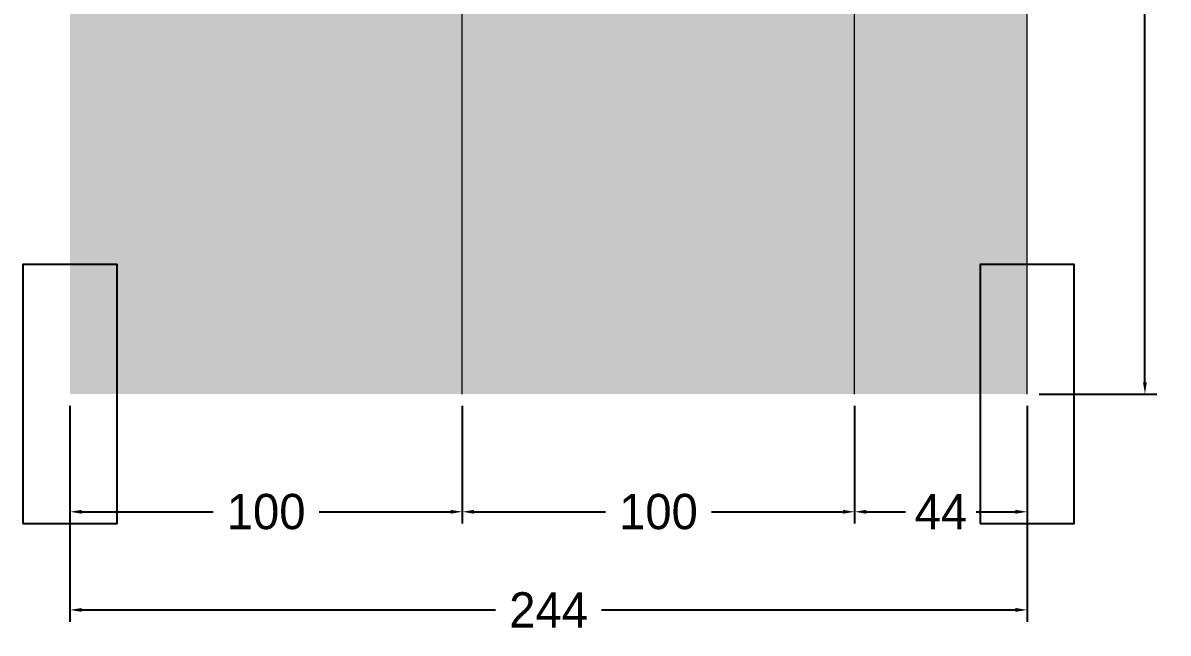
# Model space of a CAD drawing. Extents: x -10500 to 280, y -61 to 277.
# Drawn here: x -12 to 279.9, y -60.9 to 94.6 of the extents above; entities that cross this region are included whole.
import ezdxf

# ---------------------------------------------------------------- set-up
doc = ezdxf.new("R2010")
doc.units = 0
for name, color, linetype in [('Hachura', 251, 'Continuous'), ('Painéis', 200, 'Continuous'), ('Pilares', 7, 'Continuous')]:
    doc.layers.add(name, color=color, linetype=linetype)
doc.dimstyles.new('COTA PAINEL-50', dxfattribs={"dimtxt": 9, "dimasz": 3, "dimexe": 3, "dimexo": 3, "dimgap": 3, "dimtad": 1, "dimdec": 1, "dimcen": 2.5, "dimclrd": 4, "dimclre": 4, "dimclrt": 240, "dimazin": 3, "dimtfac": 1, "dimtmove": 0, "dimatfit": 3})

# ---------------------------------------------------------------- blocks, each defined once
blk = doc.blocks.new('_CLOSEDFILLED')
at = {"color": 0, "linetype": 'BYBLOCK'}
blk.add_solid([(-1, 0.164), (0, 0), (-1, -0.164)], dxfattribs=at)
blk = doc.blocks.new('*D1')
at = {"color": 4}
for p, q in [((0, -3), (0, -33)), ((100, -3), (100, -33)), ((3, -30), (36.5, -30)), ((63.5, -30), (97, -30))]:
    blk.add_line(p, q, dxfattribs=at)
at = {"layer": 'Defpoints'}
for p in [(0, 0), (100, 0), (0, -30)]:
    blk.add_point(p, dxfattribs=at)
at = {"layer": 'Painéis', "color": 4, "xscale": 3, "yscale": 3, "rotation": 180}
blk.add_blockref('_CLOSEDFILLED', (0, -30), dxfattribs=at)
at = {"layer": 'Painéis', "color": 4, "xscale": 3, "yscale": 3}
blk.add_blockref('_CLOSEDFILLED', (100, -30), dxfattribs=at)
at = {"layer": 'Painéis', "color": 240, "insert": (50, -30), "char_height": 9, "attachment_point": 5}
blk.add_mtext('100', dxfattribs=at)
blk = doc.blocks.new('*D2')
at = {"color": 4}
for p, q in [((100, -3), (100, -33)), ((200, -3), (200, -33)), ((103, -30), (136.5, -30)), ((163.5, -30), (197, -30))]:
    blk.add_line(p, q, dxfattribs=at)
at = {"layer": 'Defpoints'}
for p in [(100, 0), (200, 0), (100, -30)]:
    blk.add_point(p, dxfattribs=at)
at = {"layer": 'Painéis', "color": 4, "xscale": 3, "yscale": 3, "rotation": 180}
blk.add_blockref('_CLOSEDFILLED', (100, -30), dxfattribs=at)
at = {"layer": 'Painéis', "color": 4, "xscale": 3, "yscale": 3}
blk.add_blockref('_CLOSEDFILLED', (200, -30), dxfattribs=at)
at = {"layer": 'Painéis', "color": 240, "insert": (150, -30), "char_height": 9, "attachment_point": 5}
blk.add_mtext('100', dxfattribs=at)
blk = doc.blocks.new('*D3')
at = {"color": 4}
for p, q in [((200, -3), (200, -33)), ((244, -3), (244, -33)), ((203, -30), (213, -30)), ((231, -30), (241, -30))]:
    blk.add_line(p, q, dxfattribs=at)
at = {"layer": 'Defpoints'}
for p in [(200, 0), (244, 0), (200, -30)]:
    blk.add_point(p, dxfattribs=at)
at = {"layer": 'Painéis', "color": 4, "xscale": 3, "yscale": 3, "rotation": 180}
blk.add_blockref('_CLOSEDFILLED', (200, -30), dxfattribs=at)
at = {"layer": 'Painéis', "color": 4, "xscale": 3, "yscale": 3}
blk.add_blockref('_CLOSEDFILLED', (244, -30), dxfattribs=at)
at = {"layer": 'Painéis', "color": 240, "insert": (222, -30), "char_height": 9, "attachment_point": 5}
blk.add_mtext('44', dxfattribs=at)
blk = doc.blocks.new('*D4')
at = {"color": 4}
for p, q in [((0, -3), (0, -58)), ((244, -3), (244, -58)), ((3, -55), (108.5, -55)), ((135.5, -55), (241, -55))]:
    blk.add_line(p, q, dxfattribs=at)
at = {"layer": 'Defpoints'}
for p in [(0, 0), (244, 0), (0, -55)]:
    blk.add_point(p, dxfattribs=at)
at = {"layer": 'Painéis', "color": 4, "xscale": 3, "yscale": 3, "rotation": 180}
blk.add_blockref('_CLOSEDFILLED', (0, -55), dxfattribs=at)
at = {"layer": 'Painéis', "color": 4, "xscale": 3, "yscale": 3}
blk.add_blockref('_CLOSEDFILLED', (244, -55), dxfattribs=at)
at = {"layer": 'Painéis', "color": 240, "insert": (122, -55), "char_height": 9, "attachment_point": 5}
blk.add_mtext('244', dxfattribs=at)
blk = doc.blocks.new('*D5')
at = {"color": 4}
for p, q in [((247, 244), (277, 244)), ((274, 135.5), (274, 241)), ((274, 3), (274, 108.5)), ((247, 0), (277, 0))]:
    blk.add_line(p, q, dxfattribs=at)
at = {"layer": 'Defpoints'}
for p in [(244, 244), (244, 0), (274, 0)]:
    blk.add_point(p, dxfattribs=at)
at = {"layer": 'Painéis', "color": 4, "xscale": 3, "yscale": 3}
for p, rotation in [((274, 244), 90), ((274, 0), 270)]:
    blk.add_blockref('_CLOSEDFILLED', p, dxfattribs=dict(at, rotation=rotation))
at = {"layer": 'Painéis', "color": 240, "insert": (274, 122), "char_height": 9, "attachment_point": 5, "rotation": 90}
blk.add_mtext('244', dxfattribs=at)
blk = doc.blocks.new('*D6')
at = {"color": 4}
for p, q in [((0, -3), (0, -33)), ((100, -3), (100, -33)), ((3, -30), (36.5, -30)), ((63.5, -30), (97, -30))]:
    blk.add_line(p, q, dxfattribs=at)
at = {"layer": 'Defpoints'}
for p in [(0, 0), (100, 0), (0, -30)]:
    blk.add_point(p, dxfattribs=at)
at = {"layer": 'Painéis', "color": 4, "xscale": 3, "yscale": 3, "rotation": 180}
blk.add_blockref('_CLOSEDFILLED', (0, -30), dxfattribs=at)
at = {"layer": 'Painéis', "color": 4, "xscale": 3, "yscale": 3}
blk.add_blockref('_CLOSEDFILLED', (100, -30), dxfattribs=at)
at = {"layer": 'Painéis', "color": 240, "insert": (50, -30), "char_height": 9, "attachment_point": 5}
blk.add_mtext('100', dxfattribs=at)
blk = doc.blocks.new('*D7')
at = {"color": 4}
for p, q in [((100, -3), (100, -33)), ((200, -3), (200, -33)), ((103, -30), (136.5, -30)), ((163.5, -30), (197, -30))]:
    blk.add_line(p, q, dxfattribs=at)
at = {"layer": 'Defpoints'}
for p in [(100, 0), (200, 0), (100, -30)]:
    blk.add_point(p, dxfattribs=at)
at = {"layer": 'Painéis', "color": 4, "xscale": 3, "yscale": 3, "rotation": 180}
blk.add_blockref('_CLOSEDFILLED', (100, -30), dxfattribs=at)
at = {"layer": 'Painéis', "color": 4, "xscale": 3, "yscale": 3}
blk.add_blockref('_CLOSEDFILLED', (200, -30), dxfattribs=at)
at = {"layer": 'Painéis', "color": 240, "insert": (150, -30), "char_height": 9, "attachment_point": 5}
blk.add_mtext('100', dxfattribs=at)
blk = doc.blocks.new('*D8')
at = {"color": 4}
for p, q in [((200, -3), (200, -33)), ((244, -3), (244, -33)), ((203, -30), (213, -30)), ((231, -30), (241, -30))]:
    blk.add_line(p, q, dxfattribs=at)
at = {"layer": 'Defpoints'}
for p in [(200, 0), (244, 0), (200, -30)]:
    blk.add_point(p, dxfattribs=at)
at = {"layer": 'Painéis', "color": 4, "xscale": 3, "yscale": 3, "rotation": 180}
blk.add_blockref('_CLOSEDFILLED', (200, -30), dxfattribs=at)
at = {"layer": 'Painéis', "color": 4, "xscale": 3, "yscale": 3}
blk.add_blockref('_CLOSEDFILLED', (244, -30), dxfattribs=at)
at = {"layer": 'Painéis', "color": 240, "insert": (222, -30), "char_height": 9, "attachment_point": 5}
blk.add_mtext('44', dxfattribs=at)
blk = doc.blocks.new('*D9')
at = {"color": 4}
for p, q in [((0, -3), (0, -58)), ((244, -3), (244, -58)), ((3, -55), (108.5, -55)), ((135.5, -55), (241, -55))]:
    blk.add_line(p, q, dxfattribs=at)
at = {"layer": 'Defpoints'}
for p in [(0, 0), (244, 0), (0, -55)]:
    blk.add_point(p, dxfattribs=at)
at = {"layer": 'Painéis', "color": 4, "xscale": 3, "yscale": 3, "rotation": 180}
blk.add_blockref('_CLOSEDFILLED', (0, -55), dxfattribs=at)
at = {"layer": 'Painéis', "color": 4, "xscale": 3, "yscale": 3}
blk.add_blockref('_CLOSEDFILLED', (244, -55), dxfattribs=at)
at = {"layer": 'Painéis', "color": 240, "insert": (122, -55), "char_height": 9, "attachment_point": 5}
blk.add_mtext('244', dxfattribs=at)
blk = doc.blocks.new('*D10')
at = {"color": 4}
for p, q in [((247, 244), (277, 244)), ((274, 135.5), (274, 241)), ((274, 3), (274, 108.5)), ((247, 0), (277, 0))]:
    blk.add_line(p, q, dxfattribs=at)
at = {"layer": 'Defpoints'}
for p in [(244, 244), (244, 0), (274, 0)]:
    blk.add_point(p, dxfattribs=at)
at = {"layer": 'Painéis', "color": 4, "xscale": 3, "yscale": 3}
for p, rotation in [((274, 244), 90), ((274, 0), 270)]:
    blk.add_blockref('_CLOSEDFILLED', p, dxfattribs=dict(at, rotation=rotation))
at = {"layer": 'Painéis', "color": 240, "insert": (274, 122), "char_height": 9, "attachment_point": 5, "rotation": 90}
blk.add_mtext('244', dxfattribs=at)
blk = doc.blocks.new('*D11')
at = {"color": 4}
for p, q in [((0, -3), (0, -33)), ((100, -3), (100, -33)), ((3, -30), (36.5, -30)), ((63.5, -30), (97, -30))]:
    blk.add_line(p, q, dxfattribs=at)
at = {"layer": 'Defpoints'}
for p in [(0, 0), (100, 0), (0, -30)]:
    blk.add_point(p, dxfattribs=at)
at = {"layer": 'Painéis', "color": 4, "xscale": 3, "yscale": 3, "rotation": 180}
blk.add_blockref('_CLOSEDFILLED', (0, -30), dxfattribs=at)
at = {"layer": 'Painéis', "color": 4, "xscale": 3, "yscale": 3}
blk.add_blockref('_CLOSEDFILLED', (100, -30), dxfattribs=at)
at = {"layer": 'Painéis', "color": 240, "insert": (50, -30), "char_height": 9, "attachment_point": 5}
blk.add_mtext('100', dxfattribs=at)
blk = doc.blocks.new('*D12')
at = {"color": 4}
for p, q in [((100, -3), (100, -33)), ((200, -3), (200, -33)), ((103, -30), (136.5, -30)), ((163.5, -30), (197, -30))]:
    blk.add_line(p, q, dxfattribs=at)
at = {"layer": 'Defpoints'}
for p in [(100, 0), (200, 0), (100, -30)]:
    blk.add_point(p, dxfattribs=at)
at = {"layer": 'Painéis', "color": 4, "xscale": 3, "yscale": 3, "rotation": 180}
blk.add_blockref('_CLOSEDFILLED', (100, -30), dxfattribs=at)
at = {"layer": 'Painéis', "color": 4, "xscale": 3, "yscale": 3}
blk.add_blockref('_CLOSEDFILLED', (200, -30), dxfattribs=at)
at = {"layer": 'Painéis', "color": 240, "insert": (150, -30), "char_height": 9, "attachment_point": 5}
blk.add_mtext('100', dxfattribs=at)
blk = doc.blocks.new('*D13')
at = {"color": 4}
for p, q in [((200, -3), (200, -33)), ((244, -3), (244, -33)), ((203, -30), (213, -30)), ((231, -30), (241, -30))]:
    blk.add_line(p, q, dxfattribs=at)
at = {"layer": 'Defpoints'}
for p in [(200, 0), (244, 0), (200, -30)]:
    blk.add_point(p, dxfattribs=at)
at = {"layer": 'Painéis', "color": 4, "xscale": 3, "yscale": 3, "rotation": 180}
blk.add_blockref('_CLOSEDFILLED', (200, -30), dxfattribs=at)
at = {"layer": 'Painéis', "color": 4, "xscale": 3, "yscale": 3}
blk.add_blockref('_CLOSEDFILLED', (244, -30), dxfattribs=at)
at = {"layer": 'Painéis', "color": 240, "insert": (222, -30), "char_height": 9, "attachment_point": 5}
blk.add_mtext('44', dxfattribs=at)
blk = doc.blocks.new('*D14')
at = {"color": 4}
for p, q in [((0, -3), (0, -58)), ((244, -3), (244, -58)), ((3, -55), (108.5, -55)), ((135.5, -55), (241, -55))]:
    blk.add_line(p, q, dxfattribs=at)
at = {"layer": 'Defpoints'}
for p in [(0, 0), (244, 0), (0, -55)]:
    blk.add_point(p, dxfattribs=at)
at = {"layer": 'Painéis', "color": 4, "xscale": 3, "yscale": 3, "rotation": 180}
blk.add_blockref('_CLOSEDFILLED', (0, -55), dxfattribs=at)
at = {"layer": 'Painéis', "color": 4, "xscale": 3, "yscale": 3}
blk.add_blockref('_CLOSEDFILLED', (244, -55), dxfattribs=at)
at = {"layer": 'Painéis', "color": 240, "insert": (122, -55), "char_height": 9, "attachment_point": 5}
blk.add_mtext('244', dxfattribs=at)
blk = doc.blocks.new('*D15')
at = {"color": 4}
for p, q in [((247, 244), (277, 244)), ((274, 135.5), (274, 241)), ((274, 3), (274, 108.5)), ((247, 0), (277, 0))]:
    blk.add_line(p, q, dxfattribs=at)
at = {"layer": 'Defpoints'}
for p in [(244, 244), (244, 0), (274, 0)]:
    blk.add_point(p, dxfattribs=at)
at = {"layer": 'Painéis', "color": 4, "xscale": 3, "yscale": 3}
for p, rotation in [((274, 244), 90), ((274, 0), 270)]:
    blk.add_blockref('_CLOSEDFILLED', p, dxfattribs=dict(at, rotation=rotation))
at = {"layer": 'Painéis', "color": 240, "insert": (274, 122), "char_height": 9, "attachment_point": 5, "rotation": 90}
blk.add_mtext('244', dxfattribs=at)
blk = doc.blocks.new('*D16')
at = {"color": 4}
for p, q in [((0, -3), (0, -33)), ((100, -3), (100, -33)), ((3, -30), (36.5, -30)), ((63.5, -30), (97, -30))]:
    blk.add_line(p, q, dxfattribs=at)
at = {"layer": 'Defpoints'}
for p in [(0, 0), (100, 0), (0, -30)]:
    blk.add_point(p, dxfattribs=at)
at = {"layer": 'Painéis', "color": 4, "xscale": 3, "yscale": 3, "rotation": 180}
blk.add_blockref('_CLOSEDFILLED', (0, -30), dxfattribs=at)
at = {"layer": 'Painéis', "color": 4, "xscale": 3, "yscale": 3}
blk.add_blockref('_CLOSEDFILLED', (100, -30), dxfattribs=at)
at = {"layer": 'Painéis', "color": 240, "insert": (50, -30), "char_height": 9, "attachment_point": 5}
blk.add_mtext('100', dxfattribs=at)
blk = doc.blocks.new('*D17')
at = {"color": 4}
for p, q in [((100, -3), (100, -33)), ((200, -3), (200, -33)), ((103, -30), (136.5, -30)), ((163.5, -30), (197, -30))]:
    blk.add_line(p, q, dxfattribs=at)
at = {"layer": 'Defpoints'}
for p in [(100, 0), (200, 0), (100, -30)]:
    blk.add_point(p, dxfattribs=at)
at = {"layer": 'Painéis', "color": 4, "xscale": 3, "yscale": 3, "rotation": 180}
blk.add_blockref('_CLOSEDFILLED', (100, -30), dxfattribs=at)
at = {"layer": 'Painéis', "color": 4, "xscale": 3, "yscale": 3}
blk.add_blockref('_CLOSEDFILLED', (200, -30), dxfattribs=at)
at = {"layer": 'Painéis', "color": 240, "insert": (150, -30), "char_height": 9, "attachment_point": 5}
blk.add_mtext('100', dxfattribs=at)
blk = doc.blocks.new('*D18')
at = {"color": 4}
for p, q in [((200, -3), (200, -33)), ((244, -3), (244, -33)), ((203, -30), (213, -30)), ((231, -30), (241, -30))]:
    blk.add_line(p, q, dxfattribs=at)
at = {"layer": 'Defpoints'}
for p in [(200, 0), (244, 0), (200, -30)]:
    blk.add_point(p, dxfattribs=at)
at = {"layer": 'Painéis', "color": 4, "xscale": 3, "yscale": 3, "rotation": 180}
blk.add_blockref('_CLOSEDFILLED', (200, -30), dxfattribs=at)
at = {"layer": 'Painéis', "color": 4, "xscale": 3, "yscale": 3}
blk.add_blockref('_CLOSEDFILLED', (244, -30), dxfattribs=at)
at = {"layer": 'Painéis', "color": 240, "insert": (222, -30), "char_height": 9, "attachment_point": 5}
blk.add_mtext('44', dxfattribs=at)
blk = doc.blocks.new('*D19')
at = {"color": 4}
for p, q in [((0, -3), (0, -58)), ((244, -3), (244, -58)), ((3, -55), (108.5, -55)), ((135.5, -55), (241, -55))]:
    blk.add_line(p, q, dxfattribs=at)
at = {"layer": 'Defpoints'}
for p in [(0, 0), (244, 0), (0, -55)]:
    blk.add_point(p, dxfattribs=at)
at = {"layer": 'Painéis', "color": 4, "xscale": 3, "yscale": 3, "rotation": 180}
blk.add_blockref('_CLOSEDFILLED', (0, -55), dxfattribs=at)
at = {"layer": 'Painéis', "color": 4, "xscale": 3, "yscale": 3}
blk.add_blockref('_CLOSEDFILLED', (244, -55), dxfattribs=at)
at = {"layer": 'Painéis', "color": 240, "insert": (122, -55), "char_height": 9, "attachment_point": 5}
blk.add_mtext('244', dxfattribs=at)
blk = doc.blocks.new('*D20')
at = {"color": 4}
for p, q in [((247, 244), (277, 244)), ((274, 135.5), (274, 241)), ((274, 3), (274, 108.5)), ((247, 0), (277, 0))]:
    blk.add_line(p, q, dxfattribs=at)
at = {"layer": 'Defpoints'}
for p in [(244, 244), (244, 0), (274, 0)]:
    blk.add_point(p, dxfattribs=at)
at = {"layer": 'Painéis', "color": 4, "xscale": 3, "yscale": 3}
for p, rotation in [((274, 244), 90), ((274, 0), 270)]:
    blk.add_blockref('_CLOSEDFILLED', p, dxfattribs=dict(at, rotation=rotation))
at = {"layer": 'Painéis', "color": 240, "insert": (274, 122), "char_height": 9, "attachment_point": 5, "rotation": 90}
blk.add_mtext('244', dxfattribs=at)
blk = doc.blocks.new('*D21')
at = {"color": 4}
for p, q in [((0, -3), (0, -33)), ((100, -3), (100, -33)), ((3, -30), (36.5, -30)), ((63.5, -30), (97, -30))]:
    blk.add_line(p, q, dxfattribs=at)
at = {"layer": 'Defpoints'}
for p in [(0, 0), (100, 0), (0, -30)]:
    blk.add_point(p, dxfattribs=at)
at = {"layer": 'Painéis', "color": 4, "xscale": 3, "yscale": 3, "rotation": 180}
blk.add_blockref('_CLOSEDFILLED', (0, -30), dxfattribs=at)
at = {"layer": 'Painéis', "color": 4, "xscale": 3, "yscale": 3}
blk.add_blockref('_CLOSEDFILLED', (100, -30), dxfattribs=at)
at = {"layer": 'Painéis', "color": 240, "insert": (50, -30), "char_height": 9, "attachment_point": 5}
blk.add_mtext('100', dxfattribs=at)
blk = doc.blocks.new('*D22')
at = {"color": 4}
for p, q in [((100, -3), (100, -33)), ((200, -3), (200, -33)), ((103, -30), (136.5, -30)), ((163.5, -30), (197, -30))]:
    blk.add_line(p, q, dxfattribs=at)
at = {"layer": 'Defpoints'}
for p in [(100, 0), (200, 0), (100, -30)]:
    blk.add_point(p, dxfattribs=at)
at = {"layer": 'Painéis', "color": 4, "xscale": 3, "yscale": 3, "rotation": 180}
blk.add_blockref('_CLOSEDFILLED', (100, -30), dxfattribs=at)
at = {"layer": 'Painéis', "color": 4, "xscale": 3, "yscale": 3}
blk.add_blockref('_CLOSEDFILLED', (200, -30), dxfattribs=at)
at = {"layer": 'Painéis', "color": 240, "insert": (150, -30), "char_height": 9, "attachment_point": 5}
blk.add_mtext('100', dxfattribs=at)
blk = doc.blocks.new('*D23')
at = {"color": 4}
for p, q in [((200, -3), (200, -33)), ((244, -3), (244, -33)), ((203, -30), (213, -30)), ((231, -30), (241, -30))]:
    blk.add_line(p, q, dxfattribs=at)
at = {"layer": 'Defpoints'}
for p in [(200, 0), (244, 0), (200, -30)]:
    blk.add_point(p, dxfattribs=at)
at = {"layer": 'Painéis', "color": 4, "xscale": 3, "yscale": 3, "rotation": 180}
blk.add_blockref('_CLOSEDFILLED', (200, -30), dxfattribs=at)
at = {"layer": 'Painéis', "color": 4, "xscale": 3, "yscale": 3}
blk.add_blockref('_CLOSEDFILLED', (244, -30), dxfattribs=at)
at = {"layer": 'Painéis', "color": 240, "insert": (222, -30), "char_height": 9, "attachment_point": 5}
blk.add_mtext('44', dxfattribs=at)
blk = doc.blocks.new('*D24')
at = {"color": 4}
for p, q in [((0, -3), (0, -58)), ((244, -3), (244, -58)), ((3, -55), (108.5, -55)), ((135.5, -55), (241, -55))]:
    blk.add_line(p, q, dxfattribs=at)
at = {"layer": 'Defpoints'}
for p in [(0, 0), (244, 0), (0, -55)]:
    blk.add_point(p, dxfattribs=at)
at = {"layer": 'Painéis', "color": 4, "xscale": 3, "yscale": 3, "rotation": 180}
blk.add_blockref('_CLOSEDFILLED', (0, -55), dxfattribs=at)
at = {"layer": 'Painéis', "color": 4, "xscale": 3, "yscale": 3}
blk.add_blockref('_CLOSEDFILLED', (244, -55), dxfattribs=at)
at = {"layer": 'Painéis', "color": 240, "insert": (122, -55), "char_height": 9, "attachment_point": 5}
blk.add_mtext('244', dxfattribs=at)
blk = doc.blocks.new('*D25')
at = {"color": 4}
for p, q in [((247, 244), (277, 244)), ((274, 135.5), (274, 241)), ((274, 3), (274, 108.5)), ((247, 0), (277, 0))]:
    blk.add_line(p, q, dxfattribs=at)
at = {"layer": 'Defpoints'}
for p in [(244, 244), (244, 0), (274, 0)]:
    blk.add_point(p, dxfattribs=at)
at = {"layer": 'Painéis', "color": 4, "xscale": 3, "yscale": 3}
for p, rotation in [((274, 244), 90), ((274, 0), 270)]:
    blk.add_blockref('_CLOSEDFILLED', p, dxfattribs=dict(at, rotation=rotation))
at = {"layer": 'Painéis', "color": 240, "insert": (274, 122), "char_height": 9, "attachment_point": 5, "rotation": 90}
blk.add_mtext('244', dxfattribs=at)
blk = doc.blocks.new('*D26')
at = {"color": 4}
for p, q in [((0, -3), (0, -33)), ((100, -3), (100, -33)), ((3, -30), (36.5, -30)), ((63.5, -30), (97, -30))]:
    blk.add_line(p, q, dxfattribs=at)
at = {"layer": 'Defpoints'}
for p in [(0, 0), (100, 0), (0, -30)]:
    blk.add_point(p, dxfattribs=at)
at = {"layer": 'Painéis', "color": 4, "xscale": 3, "yscale": 3, "rotation": 180}
blk.add_blockref('_CLOSEDFILLED', (0, -30), dxfattribs=at)
at = {"layer": 'Painéis', "color": 4, "xscale": 3, "yscale": 3}
blk.add_blockref('_CLOSEDFILLED', (100, -30), dxfattribs=at)
at = {"layer": 'Painéis', "color": 240, "insert": (50, -30), "char_height": 9, "attachment_point": 5}
blk.add_mtext('100', dxfattribs=at)
blk = doc.blocks.new('*D27')
at = {"color": 4}
for p, q in [((100, -3), (100, -33)), ((200, -3), (200, -33)), ((103, -30), (136.5, -30)), ((163.5, -30), (197, -30))]:
    blk.add_line(p, q, dxfattribs=at)
at = {"layer": 'Defpoints'}
for p in [(100, 0), (200, 0), (100, -30)]:
    blk.add_point(p, dxfattribs=at)
at = {"layer": 'Painéis', "color": 4, "xscale": 3, "yscale": 3, "rotation": 180}
blk.add_blockref('_CLOSEDFILLED', (100, -30), dxfattribs=at)
at = {"layer": 'Painéis', "color": 4, "xscale": 3, "yscale": 3}
blk.add_blockref('_CLOSEDFILLED', (200, -30), dxfattribs=at)
at = {"layer": 'Painéis', "color": 240, "insert": (150, -30), "char_height": 9, "attachment_point": 5}
blk.add_mtext('100', dxfattribs=at)
blk = doc.blocks.new('*D28')
at = {"color": 4}
for p, q in [((200, -3), (200, -33)), ((244, -3), (244, -33)), ((203, -30), (213, -30)), ((231, -30), (241, -30))]:
    blk.add_line(p, q, dxfattribs=at)
at = {"layer": 'Defpoints'}
for p in [(200, 0), (244, 0), (200, -30)]:
    blk.add_point(p, dxfattribs=at)
at = {"layer": 'Painéis', "color": 4, "xscale": 3, "yscale": 3, "rotation": 180}
blk.add_blockref('_CLOSEDFILLED', (200, -30), dxfattribs=at)
at = {"layer": 'Painéis', "color": 4, "xscale": 3, "yscale": 3}
blk.add_blockref('_CLOSEDFILLED', (244, -30), dxfattribs=at)
at = {"layer": 'Painéis', "color": 240, "insert": (222, -30), "char_height": 9, "attachment_point": 5}
blk.add_mtext('44', dxfattribs=at)
blk = doc.blocks.new('*D29')
at = {"color": 4}
for p, q in [((0, -3), (0, -58)), ((244, -3), (244, -58)), ((3, -55), (108.5, -55)), ((135.5, -55), (241, -55))]:
    blk.add_line(p, q, dxfattribs=at)
at = {"layer": 'Defpoints'}
for p in [(0, 0), (244, 0), (0, -55)]:
    blk.add_point(p, dxfattribs=at)
at = {"layer": 'Painéis', "color": 4, "xscale": 3, "yscale": 3, "rotation": 180}
blk.add_blockref('_CLOSEDFILLED', (0, -55), dxfattribs=at)
at = {"layer": 'Painéis', "color": 4, "xscale": 3, "yscale": 3}
blk.add_blockref('_CLOSEDFILLED', (244, -55), dxfattribs=at)
at = {"layer": 'Painéis', "color": 240, "insert": (122, -55), "char_height": 9, "attachment_point": 5}
blk.add_mtext('244', dxfattribs=at)
blk = doc.blocks.new('*D30')
at = {"color": 4}
for p, q in [((247, 244), (277, 244)), ((274, 135.5), (274, 241)), ((274, 3), (274, 108.5)), ((247, 0), (277, 0))]:
    blk.add_line(p, q, dxfattribs=at)
at = {"layer": 'Defpoints'}
for p in [(244, 244), (244, 0), (274, 0)]:
    blk.add_point(p, dxfattribs=at)
at = {"layer": 'Painéis', "color": 4, "xscale": 3, "yscale": 3}
for p, rotation in [((274, 244), 90), ((274, 0), 270)]:
    blk.add_blockref('_CLOSEDFILLED', p, dxfattribs=dict(at, rotation=rotation))
at = {"layer": 'Painéis', "color": 240, "insert": (274, 122), "char_height": 9, "attachment_point": 5, "rotation": 90}
blk.add_mtext('244', dxfattribs=at)
blk = doc.blocks.new('*D31')
at = {"color": 4}
for p, q in [((0, -3), (0, -33)), ((100, -3), (100, -33)), ((3, -30), (36.5, -30)), ((63.5, -30), (97, -30))]:
    blk.add_line(p, q, dxfattribs=at)
at = {"layer": 'Defpoints'}
for p in [(0, 0), (100, 0), (0, -30)]:
    blk.add_point(p, dxfattribs=at)
at = {"layer": 'Painéis', "color": 4, "xscale": 3, "yscale": 3, "rotation": 180}
blk.add_blockref('_CLOSEDFILLED', (0, -30), dxfattribs=at)
at = {"layer": 'Painéis', "color": 4, "xscale": 3, "yscale": 3}
blk.add_blockref('_CLOSEDFILLED', (100, -30), dxfattribs=at)
at = {"layer": 'Painéis', "color": 240, "insert": (50, -30), "char_height": 9, "attachment_point": 5}
blk.add_mtext('100', dxfattribs=at)
blk = doc.blocks.new('*D32')
at = {"color": 4}
for p, q in [((100, -3), (100, -33)), ((200, -3), (200, -33)), ((103, -30), (136.5, -30)), ((163.5, -30), (197, -30))]:
    blk.add_line(p, q, dxfattribs=at)
at = {"layer": 'Defpoints'}
for p in [(100, 0), (200, 0), (100, -30)]:
    blk.add_point(p, dxfattribs=at)
at = {"layer": 'Painéis', "color": 4, "xscale": 3, "yscale": 3, "rotation": 180}
blk.add_blockref('_CLOSEDFILLED', (100, -30), dxfattribs=at)
at = {"layer": 'Painéis', "color": 4, "xscale": 3, "yscale": 3}
blk.add_blockref('_CLOSEDFILLED', (200, -30), dxfattribs=at)
at = {"layer": 'Painéis', "color": 240, "insert": (150, -30), "char_height": 9, "attachment_point": 5}
blk.add_mtext('100', dxfattribs=at)
blk = doc.blocks.new('*D33')
at = {"color": 4}
for p, q in [((200, -3), (200, -33)), ((244, -3), (244, -33)), ((203, -30), (213, -30)), ((231, -30), (241, -30))]:
    blk.add_line(p, q, dxfattribs=at)
at = {"layer": 'Defpoints'}
for p in [(200, 0), (244, 0), (200, -30)]:
    blk.add_point(p, dxfattribs=at)
at = {"layer": 'Painéis', "color": 4, "xscale": 3, "yscale": 3, "rotation": 180}
blk.add_blockref('_CLOSEDFILLED', (200, -30), dxfattribs=at)
at = {"layer": 'Painéis', "color": 4, "xscale": 3, "yscale": 3}
blk.add_blockref('_CLOSEDFILLED', (244, -30), dxfattribs=at)
at = {"layer": 'Painéis', "color": 240, "insert": (222, -30), "char_height": 9, "attachment_point": 5}
blk.add_mtext('44', dxfattribs=at)
blk = doc.blocks.new('*D34')
at = {"color": 4}
for p, q in [((0, -3), (0, -58)), ((244, -3), (244, -58)), ((3, -55), (108.5, -55)), ((135.5, -55), (241, -55))]:
    blk.add_line(p, q, dxfattribs=at)
at = {"layer": 'Defpoints'}
for p in [(0, 0), (244, 0), (0, -55)]:
    blk.add_point(p, dxfattribs=at)
at = {"layer": 'Painéis', "color": 4, "xscale": 3, "yscale": 3, "rotation": 180}
blk.add_blockref('_CLOSEDFILLED', (0, -55), dxfattribs=at)
at = {"layer": 'Painéis', "color": 4, "xscale": 3, "yscale": 3}
blk.add_blockref('_CLOSEDFILLED', (244, -55), dxfattribs=at)
at = {"layer": 'Painéis', "color": 240, "insert": (122, -55), "char_height": 9, "attachment_point": 5}
blk.add_mtext('244', dxfattribs=at)
blk = doc.blocks.new('*D35')
at = {"color": 4}
for p, q in [((247, 244), (277, 244)), ((274, 135.5), (274, 241)), ((274, 3), (274, 108.5)), ((247, 0), (277, 0))]:
    blk.add_line(p, q, dxfattribs=at)
at = {"layer": 'Defpoints'}
for p in [(244, 244), (244, 0), (274, 0)]:
    blk.add_point(p, dxfattribs=at)
at = {"layer": 'Painéis', "color": 4, "xscale": 3, "yscale": 3}
for p, rotation in [((274, 244), 90), ((274, 0), 270)]:
    blk.add_blockref('_CLOSEDFILLED', p, dxfattribs=dict(at, rotation=rotation))
at = {"layer": 'Painéis', "color": 240, "insert": (274, 122), "char_height": 9, "attachment_point": 5, "rotation": 90}
blk.add_mtext('244', dxfattribs=at)
blk = doc.blocks.new('*D36')
at = {"color": 4}
for p, q in [((0, -3), (0, -33)), ((100, -3), (100, -33)), ((3, -30), (36.5, -30)), ((63.5, -30), (97, -30))]:
    blk.add_line(p, q, dxfattribs=at)
at = {"layer": 'Defpoints'}
for p in [(0, 0), (100, 0), (0, -30)]:
    blk.add_point(p, dxfattribs=at)
at = {"layer": 'Painéis', "color": 4, "xscale": 3, "yscale": 3, "rotation": 180}
blk.add_blockref('_CLOSEDFILLED', (0, -30), dxfattribs=at)
at = {"layer": 'Painéis', "color": 4, "xscale": 3, "yscale": 3}
blk.add_blockref('_CLOSEDFILLED', (100, -30), dxfattribs=at)
at = {"layer": 'Painéis', "color": 240, "insert": (50, -30), "char_height": 9, "attachment_point": 5}
blk.add_mtext('100', dxfattribs=at)
blk = doc.blocks.new('*D37')
at = {"color": 4}
for p, q in [((100, -3), (100, -33)), ((200, -3), (200, -33)), ((103, -30), (136.5, -30)), ((163.5, -30), (197, -30))]:
    blk.add_line(p, q, dxfattribs=at)
at = {"layer": 'Defpoints'}
for p in [(100, 0), (200, 0), (100, -30)]:
    blk.add_point(p, dxfattribs=at)
at = {"layer": 'Painéis', "color": 4, "xscale": 3, "yscale": 3, "rotation": 180}
blk.add_blockref('_CLOSEDFILLED', (100, -30), dxfattribs=at)
at = {"layer": 'Painéis', "color": 4, "xscale": 3, "yscale": 3}
blk.add_blockref('_CLOSEDFILLED', (200, -30), dxfattribs=at)
at = {"layer": 'Painéis', "color": 240, "insert": (150, -30), "char_height": 9, "attachment_point": 5}
blk.add_mtext('100', dxfattribs=at)
blk = doc.blocks.new('*D38')
at = {"color": 4}
for p, q in [((200, -3), (200, -33)), ((244, -3), (244, -33)), ((203, -30), (213, -30)), ((231, -30), (241, -30))]:
    blk.add_line(p, q, dxfattribs=at)
at = {"layer": 'Defpoints'}
for p in [(200, 0), (244, 0), (200, -30)]:
    blk.add_point(p, dxfattribs=at)
at = {"layer": 'Painéis', "color": 4, "xscale": 3, "yscale": 3, "rotation": 180}
blk.add_blockref('_CLOSEDFILLED', (200, -30), dxfattribs=at)
at = {"layer": 'Painéis', "color": 4, "xscale": 3, "yscale": 3}
blk.add_blockref('_CLOSEDFILLED', (244, -30), dxfattribs=at)
at = {"layer": 'Painéis', "color": 240, "insert": (222, -30), "char_height": 9, "attachment_point": 5}
blk.add_mtext('44', dxfattribs=at)
blk = doc.blocks.new('*D39')
at = {"color": 4}
for p, q in [((0, -3), (0, -58)), ((244, -3), (244, -58)), ((3, -55), (108.5, -55)), ((135.5, -55), (241, -55))]:
    blk.add_line(p, q, dxfattribs=at)
at = {"layer": 'Defpoints'}
for p in [(0, 0), (244, 0), (0, -55)]:
    blk.add_point(p, dxfattribs=at)
at = {"layer": 'Painéis', "color": 4, "xscale": 3, "yscale": 3, "rotation": 180}
blk.add_blockref('_CLOSEDFILLED', (0, -55), dxfattribs=at)
at = {"layer": 'Painéis', "color": 4, "xscale": 3, "yscale": 3}
blk.add_blockref('_CLOSEDFILLED', (244, -55), dxfattribs=at)
at = {"layer": 'Painéis', "color": 240, "insert": (122, -55), "char_height": 9, "attachment_point": 5}
blk.add_mtext('244', dxfattribs=at)
blk = doc.blocks.new('*D40')
at = {"color": 4}
for p, q in [((247, 244), (277, 244)), ((274, 135.5), (274, 241)), ((274, 3), (274, 108.5)), ((247, 0), (277, 0))]:
    blk.add_line(p, q, dxfattribs=at)
at = {"layer": 'Defpoints'}
for p in [(244, 244), (244, 0), (274, 0)]:
    blk.add_point(p, dxfattribs=at)
at = {"layer": 'Painéis', "color": 4, "xscale": 3, "yscale": 3}
for p, rotation in [((274, 244), 90), ((274, 0), 270)]:
    blk.add_blockref('_CLOSEDFILLED', p, dxfattribs=dict(at, rotation=rotation))
at = {"layer": 'Painéis', "color": 240, "insert": (274, 122), "char_height": 9, "attachment_point": 5, "rotation": 90}
blk.add_mtext('244', dxfattribs=at)
blk = doc.blocks.new('*D41')
at = {"color": 4}
for p, q in [((0, -3), (0, -33)), ((100, -3), (100, -33)), ((3, -30), (36.5, -30)), ((63.5, -30), (97, -30))]:
    blk.add_line(p, q, dxfattribs=at)
at = {"layer": 'Defpoints'}
for p in [(0, 0), (100, 0), (0, -30)]:
    blk.add_point(p, dxfattribs=at)
at = {"layer": 'Painéis', "color": 4, "xscale": 3, "yscale": 3, "rotation": 180}
blk.add_blockref('_CLOSEDFILLED', (0, -30), dxfattribs=at)
at = {"layer": 'Painéis', "color": 4, "xscale": 3, "yscale": 3}
blk.add_blockref('_CLOSEDFILLED', (100, -30), dxfattribs=at)
at = {"layer": 'Painéis', "color": 240, "insert": (50, -30), "char_height": 9, "attachment_point": 5}
blk.add_mtext('100', dxfattribs=at)
blk = doc.blocks.new('*D42')
at = {"color": 4}
for p, q in [((100, -3), (100, -33)), ((200, -3), (200, -33)), ((103, -30), (136.5, -30)), ((163.5, -30), (197, -30))]:
    blk.add_line(p, q, dxfattribs=at)
at = {"layer": 'Defpoints'}
for p in [(100, 0), (200, 0), (100, -30)]:
    blk.add_point(p, dxfattribs=at)
at = {"layer": 'Painéis', "color": 4, "xscale": 3, "yscale": 3, "rotation": 180}
blk.add_blockref('_CLOSEDFILLED', (100, -30), dxfattribs=at)
at = {"layer": 'Painéis', "color": 4, "xscale": 3, "yscale": 3}
blk.add_blockref('_CLOSEDFILLED', (200, -30), dxfattribs=at)
at = {"layer": 'Painéis', "color": 240, "insert": (150, -30), "char_height": 9, "attachment_point": 5}
blk.add_mtext('100', dxfattribs=at)
blk = doc.blocks.new('*D43')
at = {"color": 4}
for p, q in [((200, -3), (200, -33)), ((244, -3), (244, -33)), ((203, -30), (213, -30)), ((231, -30), (241, -30))]:
    blk.add_line(p, q, dxfattribs=at)
at = {"layer": 'Defpoints'}
for p in [(200, 0), (244, 0), (200, -30)]:
    blk.add_point(p, dxfattribs=at)
at = {"layer": 'Painéis', "color": 4, "xscale": 3, "yscale": 3, "rotation": 180}
blk.add_blockref('_CLOSEDFILLED', (200, -30), dxfattribs=at)
at = {"layer": 'Painéis', "color": 4, "xscale": 3, "yscale": 3}
blk.add_blockref('_CLOSEDFILLED', (244, -30), dxfattribs=at)
at = {"layer": 'Painéis', "color": 240, "insert": (222, -30), "char_height": 9, "attachment_point": 5}
blk.add_mtext('44', dxfattribs=at)
blk = doc.blocks.new('*D44')
at = {"color": 4}
for p, q in [((0, -3), (0, -58)), ((244, -3), (244, -58)), ((3, -55), (108.5, -55)), ((135.5, -55), (241, -55))]:
    blk.add_line(p, q, dxfattribs=at)
at = {"layer": 'Defpoints'}
for p in [(0, 0), (244, 0), (0, -55)]:
    blk.add_point(p, dxfattribs=at)
at = {"layer": 'Painéis', "color": 4, "xscale": 3, "yscale": 3, "rotation": 180}
blk.add_blockref('_CLOSEDFILLED', (0, -55), dxfattribs=at)
at = {"layer": 'Painéis', "color": 4, "xscale": 3, "yscale": 3}
blk.add_blockref('_CLOSEDFILLED', (244, -55), dxfattribs=at)
at = {"layer": 'Painéis', "color": 240, "insert": (122, -55), "char_height": 9, "attachment_point": 5}
blk.add_mtext('244', dxfattribs=at)
blk = doc.blocks.new('*D45')
at = {"color": 4}
for p, q in [((247, 244), (277, 244)), ((274, 135.5), (274, 241)), ((274, 3), (274, 108.5)), ((247, 0), (277, 0))]:
    blk.add_line(p, q, dxfattribs=at)
at = {"layer": 'Defpoints'}
for p in [(244, 244), (244, 0), (274, 0)]:
    blk.add_point(p, dxfattribs=at)
at = {"layer": 'Painéis', "color": 4, "xscale": 3, "yscale": 3}
for p, rotation in [((274, 244), 90), ((274, 0), 270)]:
    blk.add_blockref('_CLOSEDFILLED', p, dxfattribs=dict(at, rotation=rotation))
at = {"layer": 'Painéis', "color": 240, "insert": (274, 122), "char_height": 9, "attachment_point": 5, "rotation": 90}
blk.add_mtext('244', dxfattribs=at)
blk = doc.blocks.new('*D46')
at = {"color": 4}
for p, q in [((0, -3), (0, -33)), ((100, -3), (100, -33)), ((3, -30), (36.5, -30)), ((63.5, -30), (97, -30))]:
    blk.add_line(p, q, dxfattribs=at)
at = {"layer": 'Defpoints'}
for p in [(0, 0), (100, 0), (0, -30)]:
    blk.add_point(p, dxfattribs=at)
at = {"layer": 'Painéis', "color": 4, "xscale": 3, "yscale": 3, "rotation": 180}
blk.add_blockref('_CLOSEDFILLED', (0, -30), dxfattribs=at)
at = {"layer": 'Painéis', "color": 4, "xscale": 3, "yscale": 3}
blk.add_blockref('_CLOSEDFILLED', (100, -30), dxfattribs=at)
at = {"layer": 'Painéis', "color": 240, "insert": (50, -30), "char_height": 9, "attachment_point": 5}
blk.add_mtext('100', dxfattribs=at)
blk = doc.blocks.new('*D47')
at = {"color": 4}
for p, q in [((100, -3), (100, -33)), ((200, -3), (200, -33)), ((103, -30), (136.5, -30)), ((163.5, -30), (197, -30))]:
    blk.add_line(p, q, dxfattribs=at)
at = {"layer": 'Defpoints'}
for p in [(100, 0), (200, 0), (100, -30)]:
    blk.add_point(p, dxfattribs=at)
at = {"layer": 'Painéis', "color": 4, "xscale": 3, "yscale": 3, "rotation": 180}
blk.add_blockref('_CLOSEDFILLED', (100, -30), dxfattribs=at)
at = {"layer": 'Painéis', "color": 4, "xscale": 3, "yscale": 3}
blk.add_blockref('_CLOSEDFILLED', (200, -30), dxfattribs=at)
at = {"layer": 'Painéis', "color": 240, "insert": (150, -30), "char_height": 9, "attachment_point": 5}
blk.add_mtext('100', dxfattribs=at)
blk = doc.blocks.new('*D48')
at = {"color": 4}
for p, q in [((200, -3), (200, -33)), ((244, -3), (244, -33)), ((203, -30), (213, -30)), ((231, -30), (241, -30))]:
    blk.add_line(p, q, dxfattribs=at)
at = {"layer": 'Defpoints'}
for p in [(200, 0), (244, 0), (200, -30)]:
    blk.add_point(p, dxfattribs=at)
at = {"layer": 'Painéis', "color": 4, "xscale": 3, "yscale": 3, "rotation": 180}
blk.add_blockref('_CLOSEDFILLED', (200, -30), dxfattribs=at)
at = {"layer": 'Painéis', "color": 4, "xscale": 3, "yscale": 3}
blk.add_blockref('_CLOSEDFILLED', (244, -30), dxfattribs=at)
at = {"layer": 'Painéis', "color": 240, "insert": (222, -30), "char_height": 9, "attachment_point": 5}
blk.add_mtext('44', dxfattribs=at)
blk = doc.blocks.new('*D49')
at = {"color": 4}
for p, q in [((0, -3), (0, -58)), ((244, -3), (244, -58)), ((3, -55), (108.5, -55)), ((135.5, -55), (241, -55))]:
    blk.add_line(p, q, dxfattribs=at)
at = {"layer": 'Defpoints'}
for p in [(0, 0), (244, 0), (0, -55)]:
    blk.add_point(p, dxfattribs=at)
at = {"layer": 'Painéis', "color": 4, "xscale": 3, "yscale": 3, "rotation": 180}
blk.add_blockref('_CLOSEDFILLED', (0, -55), dxfattribs=at)
at = {"layer": 'Painéis', "color": 4, "xscale": 3, "yscale": 3}
blk.add_blockref('_CLOSEDFILLED', (244, -55), dxfattribs=at)
at = {"layer": 'Painéis', "color": 240, "insert": (122, -55), "char_height": 9, "attachment_point": 5}
blk.add_mtext('244', dxfattribs=at)
blk = doc.blocks.new('*D50')
at = {"color": 4}
for p, q in [((247, 244), (277, 244)), ((274, 135.5), (274, 241)), ((274, 3), (274, 108.5)), ((247, 0), (277, 0))]:
    blk.add_line(p, q, dxfattribs=at)
at = {"layer": 'Defpoints'}
for p in [(244, 244), (244, 0), (274, 0)]:
    blk.add_point(p, dxfattribs=at)
at = {"layer": 'Painéis', "color": 4, "xscale": 3, "yscale": 3}
for p, rotation in [((274, 244), 90), ((274, 0), 270)]:
    blk.add_blockref('_CLOSEDFILLED', p, dxfattribs=dict(at, rotation=rotation))
at = {"layer": 'Painéis', "color": 240, "insert": (274, 122), "char_height": 9, "attachment_point": 5, "rotation": 90}
blk.add_mtext('244', dxfattribs=at)
blk = doc.blocks.new('*D51')
at = {"color": 4}
for p, q in [((0, -3), (0, -33)), ((100, -3), (100, -33)), ((3, -30), (36.5, -30)), ((63.5, -30), (97, -30))]:
    blk.add_line(p, q, dxfattribs=at)
at = {"layer": 'Defpoints'}
for p in [(0, 0), (100, 0), (0, -30)]:
    blk.add_point(p, dxfattribs=at)
at = {"layer": 'Painéis', "color": 4, "xscale": 3, "yscale": 3, "rotation": 180}
blk.add_blockref('_CLOSEDFILLED', (0, -30), dxfattribs=at)
at = {"layer": 'Painéis', "color": 4, "xscale": 3, "yscale": 3}
blk.add_blockref('_CLOSEDFILLED', (100, -30), dxfattribs=at)
at = {"layer": 'Painéis', "color": 240, "insert": (50, -30), "char_height": 9, "attachment_point": 5}
blk.add_mtext('100', dxfattribs=at)
blk = doc.blocks.new('*D52')
at = {"color": 4}
for p, q in [((100, -3), (100, -33)), ((200, -3), (200, -33)), ((103, -30), (136.5, -30)), ((163.5, -30), (197, -30))]:
    blk.add_line(p, q, dxfattribs=at)
at = {"layer": 'Defpoints'}
for p in [(100, 0), (200, 0), (100, -30)]:
    blk.add_point(p, dxfattribs=at)
at = {"layer": 'Painéis', "color": 4, "xscale": 3, "yscale": 3, "rotation": 180}
blk.add_blockref('_CLOSEDFILLED', (100, -30), dxfattribs=at)
at = {"layer": 'Painéis', "color": 4, "xscale": 3, "yscale": 3}
blk.add_blockref('_CLOSEDFILLED', (200, -30), dxfattribs=at)
at = {"layer": 'Painéis', "color": 240, "insert": (150, -30), "char_height": 9, "attachment_point": 5}
blk.add_mtext('100', dxfattribs=at)
blk = doc.blocks.new('*D53')
at = {"color": 4}
for p, q in [((200, -3), (200, -33)), ((244, -3), (244, -33)), ((203, -30), (213, -30)), ((231, -30), (241, -30))]:
    blk.add_line(p, q, dxfattribs=at)
at = {"layer": 'Defpoints'}
for p in [(200, 0), (244, 0), (200, -30)]:
    blk.add_point(p, dxfattribs=at)
at = {"layer": 'Painéis', "color": 4, "xscale": 3, "yscale": 3, "rotation": 180}
blk.add_blockref('_CLOSEDFILLED', (200, -30), dxfattribs=at)
at = {"layer": 'Painéis', "color": 4, "xscale": 3, "yscale": 3}
blk.add_blockref('_CLOSEDFILLED', (244, -30), dxfattribs=at)
at = {"layer": 'Painéis', "color": 240, "insert": (222, -30), "char_height": 9, "attachment_point": 5}
blk.add_mtext('44', dxfattribs=at)
blk = doc.blocks.new('*D54')
at = {"color": 4}
for p, q in [((0, -3), (0, -58)), ((244, -3), (244, -58)), ((3, -55), (108.5, -55)), ((135.5, -55), (241, -55))]:
    blk.add_line(p, q, dxfattribs=at)
at = {"layer": 'Defpoints'}
for p in [(0, 0), (244, 0), (0, -55)]:
    blk.add_point(p, dxfattribs=at)
at = {"layer": 'Painéis', "color": 4, "xscale": 3, "yscale": 3, "rotation": 180}
blk.add_blockref('_CLOSEDFILLED', (0, -55), dxfattribs=at)
at = {"layer": 'Painéis', "color": 4, "xscale": 3, "yscale": 3}
blk.add_blockref('_CLOSEDFILLED', (244, -55), dxfattribs=at)
at = {"layer": 'Painéis', "color": 240, "insert": (122, -55), "char_height": 9, "attachment_point": 5}
blk.add_mtext('244', dxfattribs=at)
blk = doc.blocks.new('*D55')
at = {"color": 4}
for p, q in [((247, 244), (277, 244)), ((274, 135.5), (274, 241)), ((274, 3), (274, 108.5)), ((247, 0), (277, 0))]:
    blk.add_line(p, q, dxfattribs=at)
at = {"layer": 'Defpoints'}
for p in [(244, 244), (244, 0), (274, 0)]:
    blk.add_point(p, dxfattribs=at)
at = {"layer": 'Painéis', "color": 4, "xscale": 3, "yscale": 3}
for p, rotation in [((274, 244), 90), ((274, 0), 270)]:
    blk.add_blockref('_CLOSEDFILLED', p, dxfattribs=dict(at, rotation=rotation))
at = {"layer": 'Painéis', "color": 240, "insert": (274, 122), "char_height": 9, "attachment_point": 5, "rotation": 90}
blk.add_mtext('244', dxfattribs=at)

msp = doc.modelspace()

# ---------------------------------------------------------------- hatches: boundary and pattern name
at = {"layer": 'Hachura'}
h = msp.add_hatch(color=7, dxfattribs=at)
h.dxf.hatch_style = 1
h.paths.add_polyline_path([(0, 0), (244, 0), (244, 244), (0, 244)])
h = msp.add_hatch(color=7, dxfattribs=at)
h.dxf.hatch_style = 1
h.paths.add_polyline_path([(0, 0), (244, 0), (244, 244), (0, 244)])
h = msp.add_hatch(color=7, dxfattribs=at)
h.dxf.hatch_style = 1
h.paths.add_polyline_path([(0, 0), (244, 0), (244, 244), (0, 244)])
h = msp.add_hatch(color=7, dxfattribs=at)
h.dxf.hatch_style = 1
h.paths.add_polyline_path([(0, 0), (244, 0), (244, 244), (0, 244)])
h = msp.add_hatch(color=7, dxfattribs=at)
h.dxf.hatch_style = 1
h.paths.add_polyline_path([(0, 0), (244, 0), (244, 244), (0, 244)])
h = msp.add_hatch(color=7, dxfattribs=at)
h.dxf.hatch_style = 1
h.paths.add_polyline_path([(0, 0), (244, 0), (244, 244), (0, 244)])
h = msp.add_hatch(color=7, dxfattribs=at)
h.dxf.hatch_style = 1
h.paths.add_polyline_path([(0, 0), (244, 0), (244, 244), (0, 244)])
h = msp.add_hatch(color=7, dxfattribs=at)
h.dxf.hatch_style = 1
h.paths.add_polyline_path([(0, 0), (244, 0), (244, 244), (0, 244)])
h = msp.add_hatch(color=7, dxfattribs=at)
h.dxf.hatch_style = 1
h.paths.add_polyline_path([(0, 0), (244, 0), (244, 244), (0, 244)])
h = msp.add_hatch(color=7, dxfattribs=at)
h.dxf.hatch_style = 1
h.paths.add_polyline_path([(0, 0), (244, 0), (244, 244), (0, 244)])
h = msp.add_hatch(color=7, dxfattribs=at)
h.dxf.hatch_style = 1
h.paths.add_polyline_path([(0, 0), (244, 0), (244, 244), (0, 244)])

# ---------------------------------------------------------------- linework, layer by layer
at = {"layer": 'Painéis', "lineweight": 18}
for p, q in [((100, 0), (100, 244)), ((100, 0), (100, 244)), ((100, 0), (100, 244)), ((100, 0), (100, 244)), ((100, 0), (100, 244)), ((100, 0), (100, 244)), ((100, 0), (100, 244)), ((100, 0), (100, 244)), ((100, 0), (100, 244)), ((100, 0), (100, 244)), ((100, 0), (100, 244)), ((200, 0), (200, 244)), ((200, 0), (200, 244)), ((200, 0), (200, 244)), ((200, 0), (200, 244)), ((200, 0), (200, 244)), ((200, 0), (200, 244)), ((200, 0), (200, 244)), ((200, 0), (200, 244)), ((200, 0), (200, 244)), ((200, 0), (200, 244)), ((200, 0), (200, 244)), ((244, 0), (244, 244)), ((244, 0), (244, 244)), ((244, 0), (244, 244)), ((244, 0), (244, 244)), ((244, 0), (244, 244)), ((244, 0), (244, 244)), ((244, 0), (244, 244)), ((244, 0), (244, 244)), ((244, 0), (244, 244)), ((244, 0), (244, 244)), ((244, 0), (244, 244))]:
    msp.add_line(p, q, dxfattribs=at)
at = {"layer": 'Pilares'}
for points in [[(-12, -33), (12, -33), (12, 33), (-12, 33), (-12, -33)], [(232, -33), (256, -33), (256, 33), (232, 33), (232, -33)]]:
    msp.add_lwpolyline(points, dxfattribs=at)

# ---------------------------------------------------------------- dimensions: what is measured, and where the dimension line sits
at = {"layer": 'Painéis'}
for picture in ['*D5', '*D10', '*D15', '*D20', '*D25', '*D30', '*D35', '*D40', '*D45', '*D50', '*D55']:
    dim = msp.add_linear_dim(base=(274, 0), p1=(244, 0), p2=(244, 244), angle=90, dimstyle='COTA PAINEL-50', dxfattribs=at)
    dim.commit()
    dim.dimension.update_dxf_attribs({"geometry": picture, "text_midpoint": (274, 122)})
for base, p1, p2, picture, middle in [((0, -30), (0, 0), (100, 0), '*D1', (50, -30)), ((0, -55), (0, 0), (244, 0), '*D4', (122, -55)), ((0, -30), (0, 0), (100, 0), '*D6', (50, -30)), ((0, -55), (0, 0), (244, 0), '*D9', (122, -55)), ((0, -30), (0, 0), (100, 0), '*D11', (50, -30)), ((0, -55), (0, 0), (244, 0), '*D14', (122, -55)), ((0, -30), (0, 0), (100, 0), '*D16', (50, -30)), ((0, -55), (0, 0), (244, 0), '*D19', (122, -55)), ((0, -30), (0, 0), (100, 0), '*D21', (50, -30)), ((0, -55), (0, 0), (244, 0), '*D24', (122, -55)), ((0, -30), (0, 0), (100, 0), '*D26', (50, -30)), ((0, -55), (0, 0), (244, 0), '*D29', (122, -55)), ((0, -30), (0, 0), (100, 0), '*D31', (50, -30)), ((0, -55), (0, 0), (244, 0), '*D34', (122, -55)), ((0, -30), (0, 0), (100, 0), '*D36', (50, -30)), ((0, -55), (0, 0), (244, 0), '*D39', (122, -55)), ((0, -30), (0, 0), (100, 0), '*D41', (50, -30)), ((0, -55), (0, 0), (244, 0), '*D44', (122, -55)), ((0, -30), (0, 0), (100, 0), '*D46', (50, -30)), ((0, -55), (0, 0), (244, 0), '*D49', (122, -55)), ((0, -30), (0, 0), (100, 0), '*D51', (50, -30)), ((0, -55), (0, 0), (244, 0), '*D54', (122, -55)), ((100, -30), (100, 0), (200, 0), '*D2', (150, -30)), ((100, -30), (100, 0), (200, 0), '*D7', (150, -30)), ((100, -30), (100, 0), (200, 0), '*D12', (150, -30)), ((100, -30), (100, 0), (200, 0), '*D17', (150, -30)), ((100, -30), (100, 0), (200, 0), '*D22', (150, -30)), ((100, -30), (100, 0), (200, 0), '*D27', (150, -30)), ((100, -30), (100, 0), (200, 0), '*D32', (150, -30)), ((100, -30), (100, 0), (200, 0), '*D37', (150, -30)), ((100, -30), (100, 0), (200, 0), '*D42', (150, -30)), ((100, -30), (100, 0), (200, 0), '*D47', (150, -30)), ((100, -30), (100, 0), (200, 0), '*D52', (150, -30)), ((200, -30), (200, 0), (244, 0), '*D3', (222, -30)), ((200, -30), (200, 0), (244, 0), '*D8', (222, -30)), ((200, -30), (200, 0), (244, 0), '*D13', (222, -30)), ((200, -30), (200, 0), (244, 0), '*D18', (222, -30)), ((200, -30), (200, 0), (244, 0), '*D23', (222, -30)), ((200, -30), (200, 0), (244, 0), '*D28', (222, -30)), ((200, -30), (200, 0), (244, 0), '*D33', (222, -30)), ((200, -30), (200, 0), (244, 0), '*D38', (222, -30)), ((200, -30), (200, 0), (244, 0), '*D43', (222, -30)), ((200, -30), (200, 0), (244, 0), '*D48', (222, -30)), ((200, -30), (200, 0), (244, 0), '*D53', (222, -30))]:
    dim = msp.add_linear_dim(base=base, p1=p1, p2=p2, dimstyle='COTA PAINEL-50', dxfattribs=at)
    dim.commit()
    dim.dimension.update_dxf_attribs({"geometry": picture, "text_midpoint": middle})

doc.saveas('drawing.dxf')
